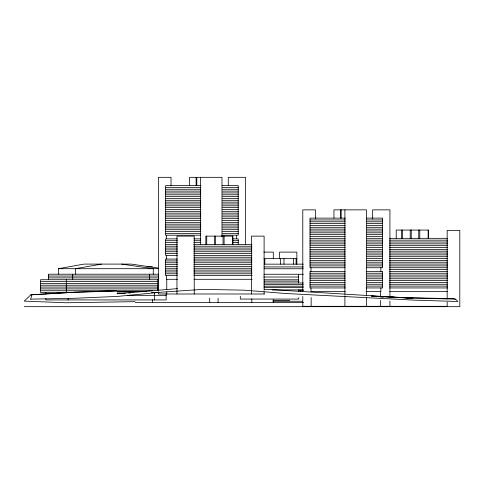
<?xml version="1.0" encoding="UTF-8"?>
<svg xmlns="http://www.w3.org/2000/svg" width="484" height="484" viewBox="0 0 484 484"><rect width="100%" height="100%" fill="white"/><g stroke="black" fill="none" stroke-linecap="round" stroke-linejoin="round"><path stroke-width="0.73" d="M116.329 290.642L74.046 292.269L30.867 294.798L24.2 301.108L66.157 302.772L134.994 301.659M58.437 274.204L58.437 268.693L84.028 264.101L131.364 264.101L158.141 268.039M101.549 264.101L75.377 268.693L75.377 274.204M177.525 288.627L117.013 293.764L125.211 293.274M128.938 293.05L130.426 292.959M30.867 294.798L74.633 292.269M74.046 292.269L116.765 291.078M146.833 291.41L117.08 291.87L134.219 291.761M200.939 185.596L165.637 185.596L165.637 235.2L200.83 235.2M222.271 185.596L238.225 185.596L238.225 235.2L221.811 235.2M165.637 187.429L200.83 187.429M222.592 187.429L238.225 187.429M165.637 189.268L200.83 189.268M222.592 189.268L238.225 189.268M165.637 191.107L200.83 191.107M222.592 191.107L238.225 191.107M165.637 192.941L200.83 192.941M222.592 192.941L238.225 192.941M165.637 194.78L200.83 194.78M222.592 194.78L238.225 194.78M165.637 196.619L200.83 196.619M222.592 196.619L238.225 196.619M165.637 198.452L200.83 198.452M222.592 198.452L238.225 198.452M165.637 200.291L200.83 200.291M222.592 200.291L238.225 200.291M165.637 202.131L200.83 202.131M222.592 202.131L238.225 202.131M165.637 203.964L200.83 203.964M222.592 203.964L238.225 203.964M165.637 205.803L200.83 205.803M222.592 205.803L238.225 205.803M165.637 207.642L200.83 207.642M222.592 207.642L238.225 207.642M165.637 209.481L200.83 209.481M222.592 209.481L238.225 209.481M165.637 211.314L200.83 211.314M222.592 211.314L238.225 211.314M165.637 213.154L200.83 213.154M222.592 213.154L238.225 213.154M165.637 214.993L200.83 214.993M222.592 214.993L238.225 214.993M165.637 216.826L200.83 216.826M222.592 216.826L238.225 216.826M345.322 218.121L310.02 218.121L310.02 267.731L345.219 267.731M366.66 218.121L382.608 218.121L382.608 267.731L366.194 267.731M165.637 218.665L200.83 218.665M222.592 218.665L238.225 218.665M310.02 219.96L345.219 219.96M366.975 219.96L382.608 219.96M165.637 220.504L200.83 220.504M222.592 220.504L238.225 220.504M310.02 221.793L345.219 221.793M366.975 221.793L382.608 221.793M165.637 222.338L200.83 222.338M222.592 222.338L238.225 222.338M310.02 223.632L345.219 223.632M366.975 223.632L382.608 223.632M165.637 224.177L200.83 224.177M222.592 224.177L238.225 224.177M310.02 225.471L345.219 225.471M366.975 225.471L382.608 225.471M165.637 226.016L200.83 226.016M222.592 226.016L238.225 226.016M310.02 227.311L345.219 227.311M366.975 227.311L382.608 227.311M165.637 227.849L200.83 227.849M222.592 227.849L238.225 227.849M310.02 229.144L345.219 229.144M366.975 229.144L382.608 229.144M165.637 229.688L200.83 229.688M222.592 229.688L238.225 229.688M310.02 230.983L345.219 230.983M366.975 230.983L382.608 230.983M165.637 231.527L200.83 231.527M222.592 231.527L238.225 231.527M310.02 232.822L345.219 232.822M366.975 232.822L382.608 232.822M165.637 233.361L200.83 233.361M222.592 233.361L238.225 233.361M310.02 234.655L345.219 234.655M366.975 234.655L382.608 234.655M310.02 236.494L345.219 236.494M366.975 236.494L382.608 236.494M310.02 238.334L345.219 238.334M366.975 238.334L382.608 238.334M389.566 238.334L447.67 238.334M177.422 238.872L165.637 238.872L165.637 255.413L177.422 255.413M193.884 238.872L200.83 238.872M232.326 238.872L238.225 238.872L238.225 244.384M310.02 240.167L345.219 240.167M366.975 240.167L382.608 240.167M389.566 240.167L447.67 240.167M165.637 240.711L177.422 240.711M193.957 240.711L200.83 240.711M232.326 240.711L238.225 240.711M310.02 242.006L345.219 242.006M366.975 242.006L382.608 242.006M389.566 242.006L447.67 242.006M165.637 242.551L177.422 242.551M193.957 242.551L200.83 242.551M232.326 242.551L238.225 242.551M310.02 243.845L345.219 243.845M366.975 243.845L382.608 243.845M389.566 243.845L447.67 243.845M165.637 244.384L177.422 244.384M193.679 244.384L251.964 244.384M310.02 245.678L345.219 245.678M366.975 245.678L382.608 245.678M389.566 245.678L447.67 245.678M165.637 246.223L177.422 246.223M193.86 246.223L251.964 246.223M310.02 247.518L345.219 247.518M366.975 247.518L382.608 247.518M389.566 247.518L447.67 247.518M165.637 248.062L177.422 248.062M193.86 248.062L251.964 248.062M310.02 249.357L345.219 249.357M366.975 249.357L382.608 249.357M389.566 249.357L447.67 249.357M165.637 249.901L177.422 249.901M193.86 249.901L251.964 249.901M310.02 251.19L345.219 251.19M366.975 251.19L382.608 251.19M389.566 251.19L447.67 251.19M165.637 251.734L177.422 251.734M193.86 251.734L251.964 251.734M263.853 252.11L273.303 252.11L273.303 258.898M310.02 253.029L345.219 253.029M366.975 253.029L382.608 253.029M389.566 253.029L447.67 253.029M165.637 253.574L177.422 253.574M193.86 253.574L251.964 253.574M310.02 254.868L345.219 254.868M366.975 254.868L382.608 254.868M389.566 254.868L447.67 254.868M193.86 255.413L251.964 255.413M310.02 256.702L345.219 256.702M366.975 256.702L382.608 256.702M389.566 256.702L447.67 256.702M193.86 257.246L251.964 257.246M310.02 258.541L345.219 258.541M366.975 258.541L382.608 258.541M389.566 258.541L447.67 258.541M263.943 258.65L296.904 258.65M177.422 259.085L165.637 259.085L165.637 275.62L177.422 275.62M193.86 259.085L251.964 259.085M310.02 260.38L345.219 260.38M366.975 260.38L382.608 260.38M389.566 260.38L447.67 260.38M165.637 260.924L177.422 260.924M193.86 260.924L251.964 260.924M310.02 262.213L345.219 262.213M366.975 262.213L382.608 262.213M389.566 262.213L447.67 262.213M165.637 262.758L177.422 262.758M193.86 262.758L251.964 262.758M310.02 264.052L345.219 264.052M366.975 264.052L382.608 264.052M389.566 264.052L447.67 264.052M264.095 264.161L303.359 264.161M165.637 264.597L177.422 264.597M193.86 264.597L251.964 264.597M310.02 265.891L345.219 265.891M366.975 265.891L382.608 265.891M389.566 265.891L447.67 265.891M165.637 266.436L177.422 266.436M193.86 266.436L251.964 266.436M147.051 266.811L152.472 266.811M264.095 266.92L303.359 266.92M389.566 267.731L447.67 267.731M165.637 268.269L177.422 268.269M193.86 268.269L251.964 268.269M58.437 268.693L158.292 268.693M264.095 268.753L303.359 268.753M389.566 269.564L447.67 269.564M165.637 270.108L177.422 270.108M193.86 270.108L251.964 270.108M345.219 271.403L310.02 271.403L310.02 287.938L345.491 287.938M366.194 271.403L382.608 271.403L382.608 287.938L366.194 287.938M389.566 271.403L447.67 271.403M165.637 271.947L177.422 271.947M193.86 271.947L251.964 271.947M310.02 273.242L345.219 273.242M366.975 273.242L382.608 273.242M389.566 273.242L447.67 273.242M165.637 273.781L177.422 273.781M193.86 273.781L251.964 273.781M158.595 274.204L48.346 274.204L48.346 279.716M263.992 274.265L303.359 274.265M310.02 275.075L345.219 275.075M366.975 275.075L382.608 275.075M389.566 275.075L447.67 275.075M193.86 275.62L252.146 275.62M48.346 276.043L158.595 276.043M310.02 276.915L345.219 276.915M366.975 276.915L382.608 276.915M389.566 276.915L447.67 276.915M263.713 277.023L298.749 277.023M48.346 277.883L158.595 277.883M310.02 278.754L345.219 278.754M366.975 278.754L382.608 278.754M389.566 278.754L447.67 278.754M177.477 279.292L166.599 279.292L166.599 275.62M194.126 279.292L252.146 279.292M158.595 279.716L40.583 279.716L40.583 292.578L69.315 292.578M264.095 279.776L298.58 279.776M310.02 280.587L345.219 280.587M366.975 280.587L382.608 280.587M389.566 280.587L447.67 280.587M264.095 281.156L298.58 281.156M40.583 281.555L157.778 281.555M298.531 281.615L299.094 281.615M310.02 282.426L345.219 282.426M366.975 282.426L382.608 282.426M389.566 282.426L447.67 282.426M264.095 282.995L303.359 282.995M40.583 283.394L157.778 283.394M310.02 284.265L345.219 284.265M366.975 284.265L382.608 284.265M389.566 284.265L447.67 284.265M264.095 284.374L303.359 284.374M40.583 285.233L157.778 285.233M310.02 286.098L345.219 286.098M366.975 286.098L382.608 286.098M389.566 286.098L447.67 286.098M264.095 286.207L303.359 286.207M40.583 287.066L157.778 287.066M264.095 287.587L303.359 287.587M389.566 287.938L447.67 287.938M40.583 288.906L157.778 288.906M272.183 289.886L303.359 289.886M298.513 290.237L303.48 290.237M40.583 290.745L152.484 290.745M345.316 291.61L310.988 291.61L310.988 287.938M366.025 291.61L380.86 291.61L380.86 287.938M389.832 291.61L447.519 291.61M151.401 292.578L158.806 292.578M264.5 293.994L158.407 293.994L158.407 291.737M127.401 295.337L166.139 295.337M272.928 300.34L289.831 300.34M272.928 301.26L302.24 301.26M135.211 302.639L303.595 302.639M447.519 306.312L302.79 306.312L302.79 296.517M24.2 306.674L459.8 306.674L459.8 230.426L447.174 230.426L447.174 299.124M400.31 297.563L454.409 298.701L456.194 299.705L457.846 301.49L414.425 300.134L285.723 293.51L243.833 290.152L202.445 289.396L160.422 292.257L117.291 296.432L74.246 298.295L31.357 299.13L30.504 299.572L31.853 295.143L31.46 294.798M411.612 297.975L455.262 299.136M382.989 296.922L379.976 296.813L383.691 296.94M389.771 297.176L396.547 297.424M389.693 297.158L396.45 297.406M400.201 297.539L412.211 297.975L371.349 296.063L378.034 296.432M379.523 296.51L412.961 298.301L264.367 289.208M121.702 264.101L153.265 268.693L153.265 274.204M447.174 302.143L447.174 306.674M428.636 238.334L428.636 230.063L396.221 230.063L396.221 238.37M428.14 230.063L428.14 238.334M419.791 230.063L419.791 238.334M418.745 230.063L418.745 238.334M411.249 230.063L411.249 238.334M410.202 230.063L410.202 238.334M402.428 230.063L402.428 238.334M401.532 230.063L401.532 238.334M389.923 297.267L389.923 209.856L372.662 209.856L372.662 218.895M389.923 301.036L389.923 306.312M380.86 267.731L380.86 271.403M380.563 291.61L380.563 296.759M380.563 300.431L380.563 306.312M366.37 295.76L366.37 209.856L333.954 209.856L333.954 218.121M366.37 297.267L366.37 306.312M344.898 209.856L344.898 294.254M344.898 295.76L344.898 306.312M341.184 209.856L341.184 218.121M340.512 209.856L340.512 218.121M315.417 218.895L315.417 209.856L302.79 209.856L302.79 291.241M311.145 297.491L311.145 306.312M310.988 267.731L310.988 271.403M300.473 290.237L300.473 291.61M298.749 289.886L298.749 291.295M298.749 297.654L298.749 299.07L240.306 299.07L240.306 296.244M298.531 274.265L298.531 282.995M296.855 264.179L296.855 252.11L279.595 252.11L279.595 258.898M296.093 258.65L296.093 264.161M293.6 258.65L293.6 264.161M283.969 258.65L283.969 264.161M280.563 258.65L280.563 264.161M273.303 299.62L273.303 302.639M264.833 258.65L264.833 264.161M264.101 290.237L264.101 236.119L251.474 236.119L251.474 293.994M264.101 291.737L264.101 293.994M251.831 298.864L251.831 302.639M245.539 244.317L245.539 177.326L228.279 177.326L228.279 185.608M236.47 235.2L236.47 238.872M232.931 244.384L232.931 236.119L205.833 236.119L205.833 244.384M232.441 236.119L232.441 244.384M224.086 236.119L224.086 244.384M223.039 236.119L223.039 244.384M221.987 236.791L221.987 177.326L189.571 177.326L189.571 185.596M218.078 298.229L218.078 302.639M215.543 236.119L215.543 244.384M214.497 236.119L214.497 244.384M209.723 298.114L209.723 302.639M206.728 236.119L206.728 244.384M200.515 177.326L200.515 244.317M196.8 177.326L196.8 185.596M196.123 177.326L196.123 185.596M194.223 293.994L194.223 236.119L176.963 236.119L176.963 293.994M171.027 185.608L171.027 177.326L158.407 177.326L158.407 290.231M166.762 279.292L166.762 289.583M166.762 291.785L166.762 293.994M166.599 235.2L166.599 238.872M166.599 255.413L166.599 259.085M166.139 293.268L166.139 299.929L45.817 299.929L45.817 298.616M157.778 279.716L157.778 290.128M154.402 292.578L154.402 299.929M152.472 299.65L152.472 302.639M149.544 274.204L149.544 279.716M72.703 274.204L72.703 279.716M68.147 298.616L68.147 299.929M66.29 279.716L66.29 292.578M45.817 292.578L45.817 293.957"/></g></svg>
